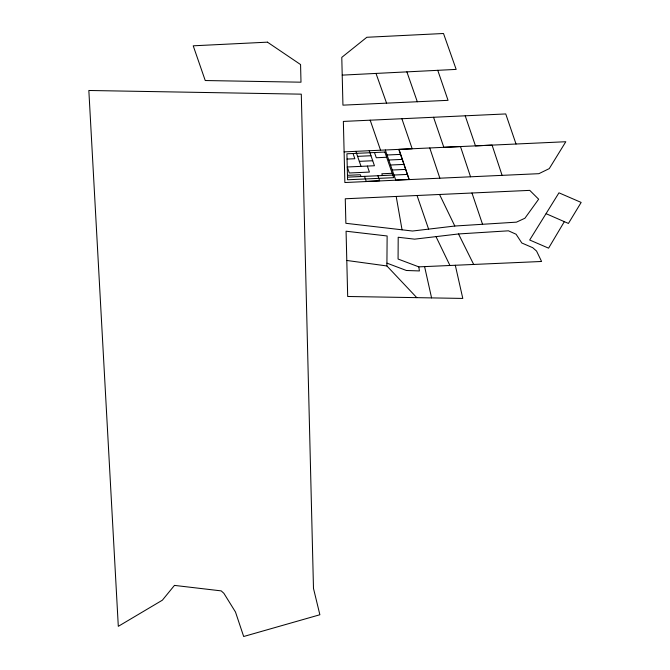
<?xml version="1.0" encoding="UTF-8"?>
<svg xmlns="http://www.w3.org/2000/svg" width="670" height="670" viewBox="0 0 670 670"><rect width="100%" height="100%" fill="white"/><g stroke="black" fill="none" stroke-linecap="round" stroke-linejoin="round"><path stroke-width="1" d="M416.79 297.647L386.9 265.957L387.134 235.974L346.072 231.209L347.688 296.483L462.794 298.426L455.307 265.261M564.341 221.644L548.588 248.16L529.685 240.002L558.964 192.826L581.158 202.432L568.428 223.445L546.192 213.73M428.607 229.132L454.804 226.024L516.461 222.155L524.92 218.227L538.646 199.208L529.752 190.372L345.268 198.772L345.879 223.303L412.486 231.024L428.607 229.132L417.041 195.506M436.003 236.627L458.523 233.956L508.455 230.815L516.076 234.232L521.838 243.009L532.734 247.707L536.569 251.083L541.586 261.476L418.8 266.861L398.072 259.039L398.198 237.255L414.596 239.156L436.003 236.627L449.947 265.504M342.219 75.124L456.169 69.395L443.506 33.5L366.833 37.277L341.784 57.369L342.94 105.148L448.046 100.332L437.761 70.316M465.215 115.818L475.482 145.876L565.807 141.73L549.266 168.614L538.864 173.681L344.866 182.525L343.358 121.421L505.741 113.942L516.026 144.017M344.112 151.881L492.081 145.114L502.09 175.364M357.579 156.353L370.979 155.742M387.059 155.005L400.467 154.393M347.043 159.075L354.84 158.723L353.04 153.505M386.657 157.274L376.289 157.743L374.48 152.534M359.313 161.353L372.713 160.741M388.793 160.013L402.193 159.401M390.526 165.013L403.926 164.41M392.252 170.021L405.66 169.41M347.445 175.331L360.385 174.744L360.996 176.52M392.193 173.296L381.825 173.764L382.436 175.54M347.487 177.14L392.804 175.071M393.985 175.029L407.385 174.418M346.792 260.463L386.9 265.957M386.984 263.151L406.389 270.487L419.412 270.94L418.8 266.861M458.523 233.956L473.682 264.449M439.545 194.476L454.804 226.024M376.004 73.424L386.565 103.138M406.874 71.858L417.31 101.748M398.734 149.385L409.119 179.426L395.719 180.037L385.334 149.996M370.183 120.181L380.552 150.214M369.254 150.733L374.446 165.75L347.244 166.989L349.321 172.994L369.421 172.081L367.344 166.076M377.905 175.758L379.639 180.766L366.23 181.377L364.505 176.369M355.845 151.345L361.038 166.361M401.874 118.724L412.176 148.765L399.044 149.368L409.177 179.594M433.549 117.267L443.833 147.316L460.483 146.554L470.541 176.796M471.973 193.002L482.542 224.283M429.763 147.953L439.855 178.195M424.596 266.61L431.572 297.89M396.196 196.452L402.05 229.818M174.46 585.396L162.375 600.186L118.305 626.333L88.842 90.484L301.291 94.16L313.485 588.419L319.875 614.75L243.679 636.5L235.488 612.011L223.889 593.319L221.201 590.881L174.46 585.396M267.447 42.16L193.22 45.811L205.238 80.534L300.998 82.192L300.57 64.563L267.447 42.16M384.848 152.056L346.918 153.79L347.554 179.778L393.709 177.676L384.848 152.056"/></g></svg>
